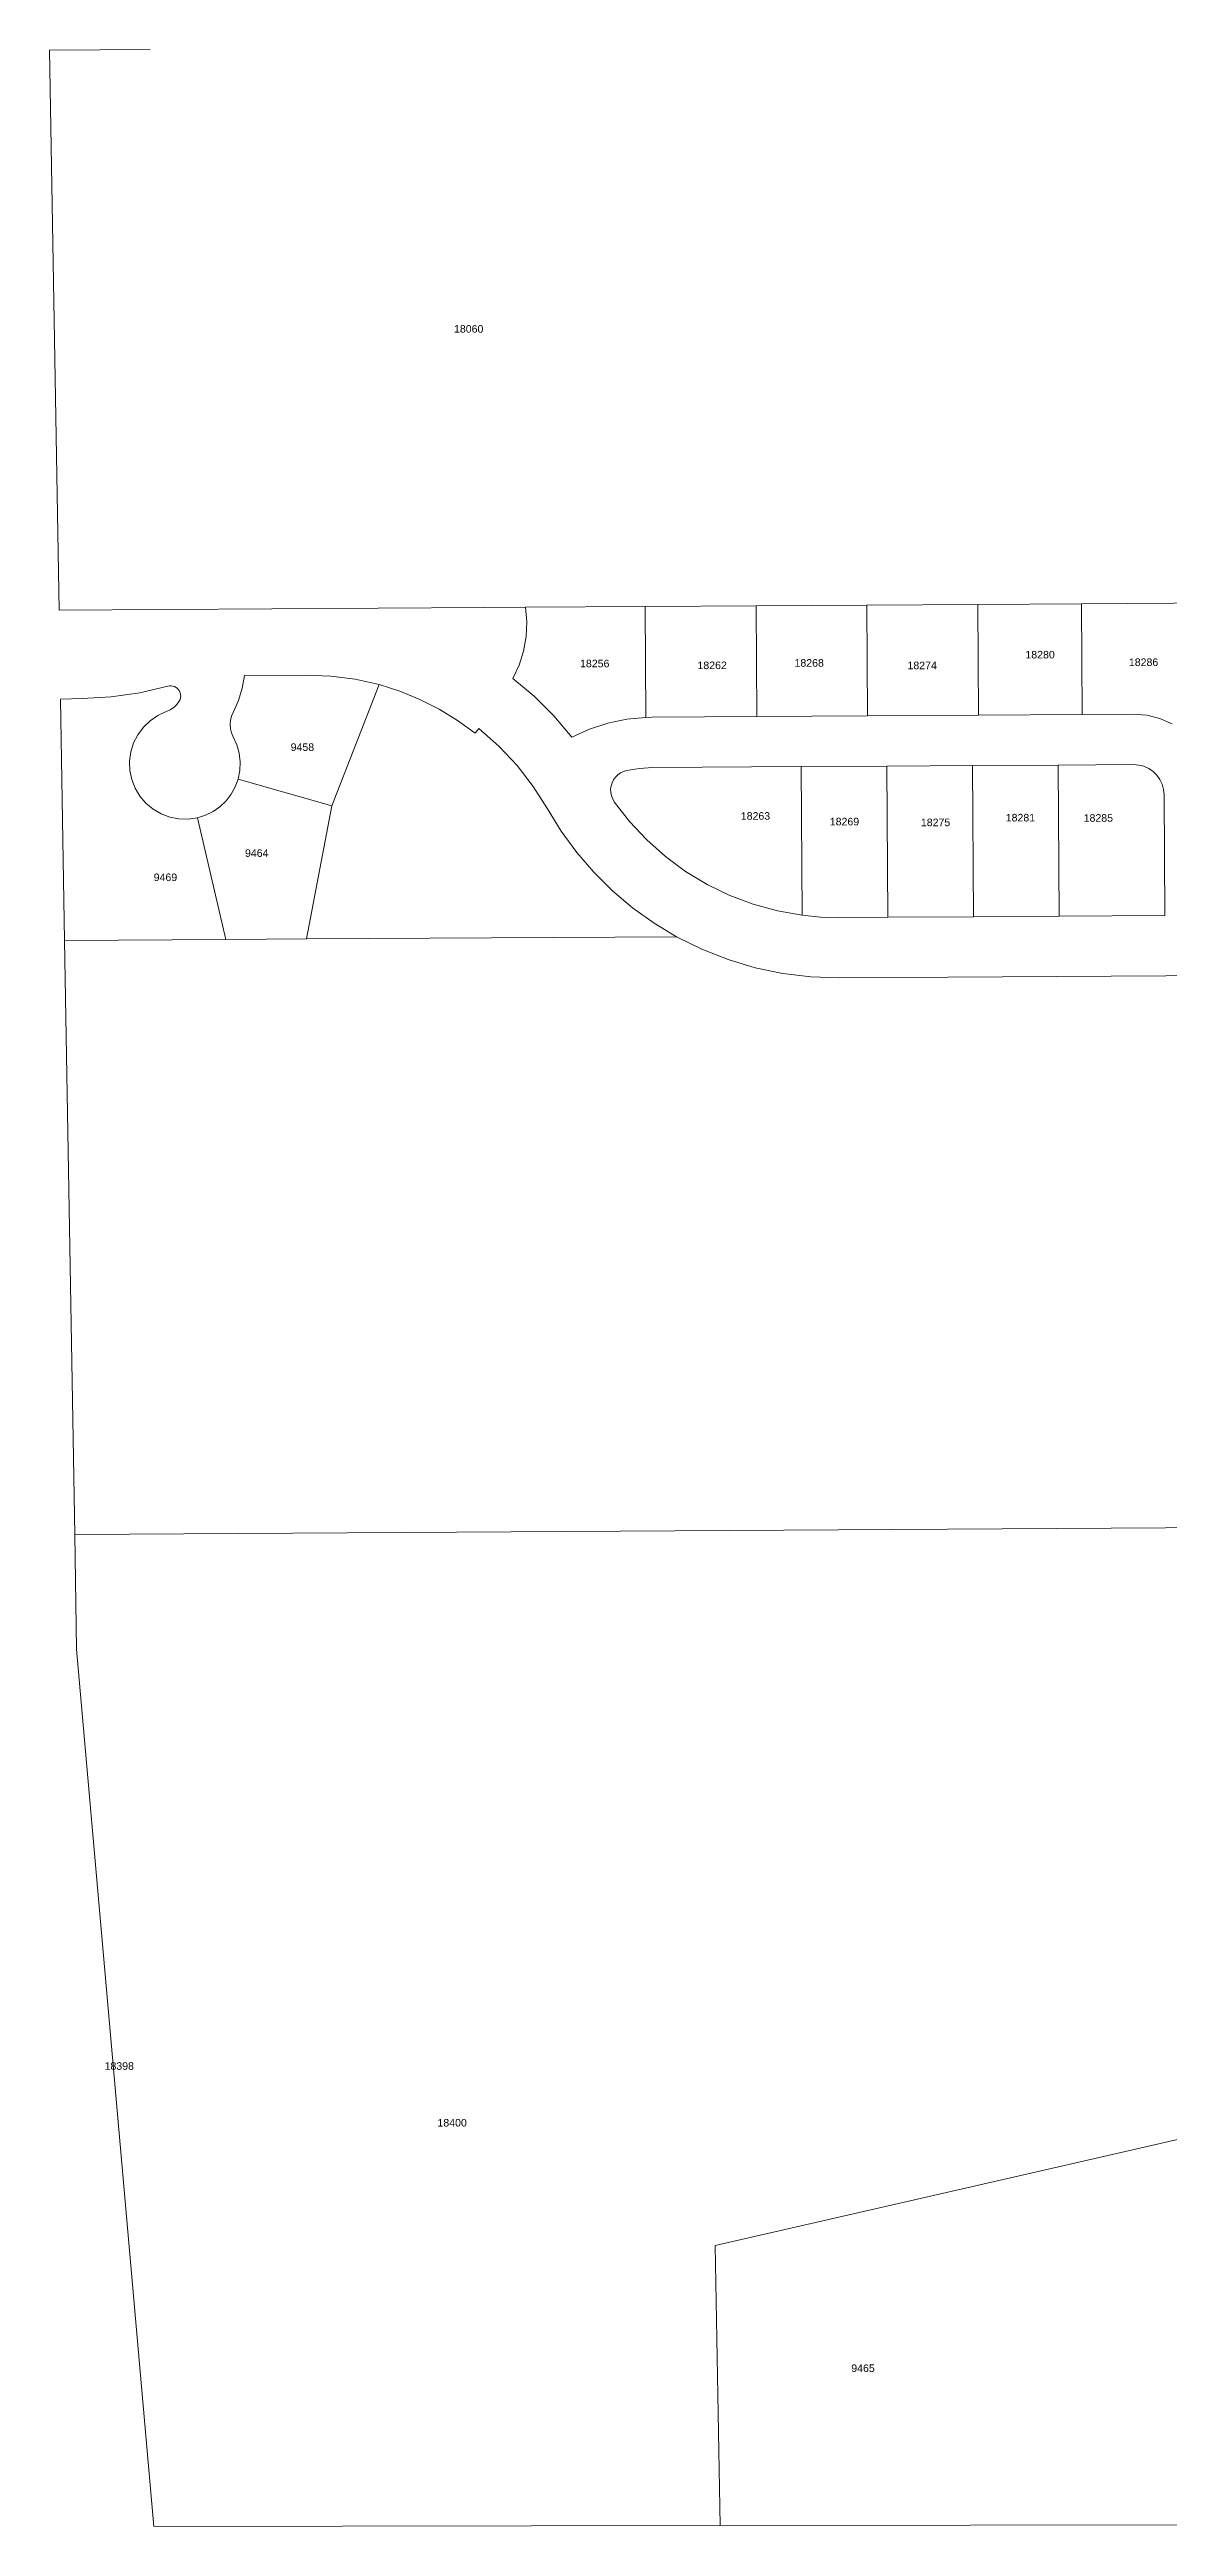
# Model space of a CAD drawing. Header units: feet. Extents: x 865220 to 2821149, y -2240498 to 944432.
# Drawn here: x 2817679 to 2818789, y 941944 to 944403 of the extents above; entities that cross this region are included whole.
import ezdxf
from ezdxf.enums import TextEntityAlignment as Align

# ---------------------------------------------------------------- set-up
doc = ezdxf.new("R2010")
doc.units = ezdxf.units.FT
doc.header["$LTSCALE"] = 0.015
doc.header["$MEASUREMENT"] = 0
doc.layers.add('Dakota County Addresses', color=7, linetype='Continuous')
doc.layers.add('Dakota County Parcels', color=7, linetype='Continuous')
doc.styles.add('Dimensions 100', font='arial.ttf')

# ---------------------------------------------------------------- blocks, each defined once
blk = doc.blocks.new('ACMAP_ANN_TEMPLATE_Dakota County Addresses')
at = {"layer": 'Dakota County Addresses', "style": 'Dimensions 100'}
blk.add_attdef('DakotaCountyAddress', text='', height=50, dxfattribs=at).set_placement((0, 0), align=Align.CENTER)

msp = doc.modelspace()

# ---------------------------------------------------------------- linework, layer by layer
at = {"layer": 'Dakota County Parcels', "lineweight": 5}
for p, q in [((2817678.8, 944401.9), (2817778.8, 944402.5)), ((2817678.8, 944401.9), (2817688.2, 943846.1)), ((2817688.2, 943846.1), (2818110.3, 943848.7)), ((2818110.3, 943848.7), (2818151, 943848.9)), ((2818151, 943848.9), (2818269.9, 943849.7)), ((2818269.9, 943849.7), (2818379.9, 943850.4)), ((2818270.6, 943739.6), (2818269.9, 943849.7)), ((2818379.9, 943850.4), (2818489.8, 943851.1)), ((2818380.5, 943740.4), (2818379.9, 943850.4)), ((2818489.8, 943851.1), (2818599.8, 943851.8)), ((2818490.5, 943741.1), (2818489.8, 943851.1)), ((2818599.8, 943851.8), (2818702.8, 943852.4)), ((2818600.5, 943741.8), (2818599.8, 943851.8)), ((2818702.8, 943852.4), (2818857.6, 943853.4)), ((2818703.5, 943742.4), (2818702.8, 943852.4)), ((2817933.5, 943781.6), (2817872.1, 943781.2)), ((2817958.8, 943651.8), (2818005.9, 943772.1)), ((2817689.7, 943757.8), (2817711.2, 943758.2)), ((2817689.7, 943757.8), (2817693.8, 943518.2)), ((2818101.1, 943723.8), (2818104.8, 943728.5)), ((2818276.8, 943739.7), (2818270.6, 943739.6)), ((2818380.5, 943740.4), (2818276.8, 943739.7)), ((2818490.5, 943741.1), (2818380.5, 943740.4)), ((2818600.5, 943741.8), (2818490.5, 943741.1)), ((2818703.5, 943742.4), (2818600.5, 943741.8)), ((2818754.2, 943742.7), (2818703.5, 943742.4)), ((2817958.8, 943651.8), (2817866, 943678.4)), ((2818424.5, 943690.7), (2818277.1, 943689.7)), ((2818509.5, 943691.2), (2818424.5, 943690.7)), ((2818424.5, 943690.7), (2818425.5, 943543.1)), ((2818594.5, 943691.7), (2818509.5, 943691.2)), ((2818509.5, 943691.2), (2818510.5, 943541.2)), ((2818679.5, 943692.3), (2818594.5, 943691.7)), ((2818594.5, 943691.7), (2818595.5, 943541.7)), ((2818754.5, 943692.7), (2818679.5, 943692.3)), ((2818679.5, 943692.3), (2818680.5, 943542.3)), ((2817958.8, 943651.8), (2817933.8, 943519.7)), ((2818784.7, 943662.9), (2818785.4, 943542.9)), ((2817825.6, 943639.9), (2817853.7, 943519.2)), ((2818462, 943540.9), (2818510.5, 943541.2)), ((2818510.5, 943541.2), (2818595.5, 943541.7)), ((2818595.5, 943541.7), (2818680.5, 943542.3)), ((2818680.5, 943542.3), (2818785.4, 943542.9)), ((2817693.8, 943518.2), (2817853.7, 943519.2)), ((2817703.8, 942928.3), (2817693.8, 943518.2)), ((2817853.7, 943519.2), (2817933.8, 943519.7)), ((2817933.8, 943519.7), (2818300.9, 943521.9)), ((2818947.7, 943483.9), (2818462.3, 943480.9)), ((2817703.8, 942928.3), (2818957.1, 942936.1)), ((2817705.7, 942814.6), (2817703.8, 942928.3)), ((2817782.2, 941943.8), (2817705.7, 942814.6)), ((2818339.4, 942222.6), (2818344.2, 941944.6)), ((2817782.2, 941943.8), (2818344.2, 941944.6)), ((2818344.2, 941944.6), (2818974.2, 941945.4))]:
    msp.add_line(p, q, dxfattribs=at)
for points in [[(2818138.5, 943778.3), (2818144.8, 943791.5), (2818149.2, 943805.4), (2818151.7, 943819.8), (2818152.3, 943834.4), (2818151, 943848.9)], [(2817796.3, 943770.7), (2817797.9, 943771), (2817799.6, 943771), (2817801.3, 943770.7), (2817802.9, 943770.2), (2817804.4, 943769.4), (2817805.8, 943768.3), (2817806.9, 943767.1), (2817807.8, 943765.6), (2817808.5, 943764.1), (2817808.9, 943762.4), (2817809, 943760.7), (2817808.8, 943759), (2817808.3, 943757.4), (2817807.5, 943755.8)], [(2817861, 943744.6), (2817866.4, 943756.2), (2817870.1, 943768.5), (2817872.1, 943781.2)], [(2818005.9, 943772.1), (2817982.1, 943777.4), (2817957.9, 943780.6), (2817933.5, 943781.6)], [(2818005.9, 943772.1), (2818026.4, 943765.5), (2818046.2, 943757.4), (2818065.4, 943747.7), (2818083.7, 943736.4), (2818101.1, 943723.8)], [(2818197.2, 943720), (2818179.3, 943741), (2818159.7, 943760.5), (2818138.5, 943778.3)], [(2817711.2, 943758.2), (2817739.9, 943759.9), (2817768.3, 943764.1), (2817796.3, 943770.7)], [(2817807.5, 943755.8), (2817805, 943752.4), (2817802, 943749.4), (2817798.4, 943747), (2817794.6, 943745.3)], [(2817825.6, 943639.9), (2817816.5, 943638.6), (2817807.2, 943638.8), (2817798.2, 943640.6), (2817789.5, 943643.8), (2817781.6, 943648.5), (2817774.5, 943654.4), (2817768.5, 943661.4), (2817763.7, 943669.4), (2817760.4, 943678), (2817758.5, 943687), (2817758.2, 943696.2), (2817759.5, 943705.4), (2817762.2, 943714.2), (2817766.4, 943722.4), (2817771.9, 943729.9), (2817778.5, 943736.2), (2817786.2, 943741.4), (2817794.6, 943745.3)], [(2817861.1, 943720.4), (2817859.4, 943724.2), (2817858.3, 943728.3), (2817858, 943732.5), (2817858.3, 943736.6), (2817859.3, 943740.7), (2817861, 943744.6)], [(2818104.8, 943728.5), (2818124.6, 943711.1), (2818142.7, 943691.9), (2818158.8, 943671.1), (2818172.9, 943648.7)], [(2818270.6, 943739.6), (2818251.5, 943737.7), (2818232.8, 943733.8), (2818214.6, 943727.9), (2818197.2, 943720)], [(2818792.7, 943733.1), (2818780.5, 943738.4), (2818767.5, 943741.7), (2818754.2, 943742.7)], [(2817861.1, 943720.4), (2817864.8, 943712.5), (2817867.1, 943704.1), (2817868.1, 943695.5), (2817867.7, 943686.9), (2817866, 943678.4)], [(2817866, 943678.4), (2817863.1, 943670.6), (2817859.1, 943663.3), (2817854, 943656.6), (2817847.9, 943650.9), (2817841.1, 943646.1), (2817833.6, 943642.4), (2817825.6, 943639.9)], [(2818251.4, 943686.9), (2818248.2, 943685.9), (2818245.3, 943684.5), (2818242.6, 943682.6), (2818240.3, 943680.3), (2818238.4, 943677.6), (2818237, 943674.6), (2818236, 943671.5), (2818235.6, 943668.3), (2818235.8, 943665), (2818236.4, 943661.8), (2818237.6, 943658.7), (2818239.2, 943655.9)], [(2818277.1, 943689.7), (2818264.2, 943689), (2818251.4, 943686.9)], [(2818754.5, 943692.7), (2818759.7, 943692.3), (2818764.8, 943691), (2818769.5, 943688.8), (2818773.8, 943685.8), (2818777.6, 943682.1), (2818780.6, 943677.9), (2818782.8, 943673.2), (2818784.2, 943668.1), (2818784.7, 943662.9)], [(2818300.9, 943521.9), (2818278.6, 943535.4), (2818257.4, 943550.6), (2818237.5, 943567.5), (2818219, 943585.8), (2818202, 943605.5), (2818186.6, 943626.6), (2818172.9, 943648.7)], [(2818239.2, 943655.9), (2818254.4, 943636.2), (2818271.4, 943618), (2818290, 943601.4), (2818310, 943586.6), (2818331.3, 943573.7), (2818353.7, 943562.8), (2818377, 943554.1), (2818401, 943547.5), (2818425.5, 943543.1)], [(2818425.5, 943543.1), (2818443.7, 943541.4), (2818462, 943540.9)], [(2818462.3, 943480.9), (2818434.3, 943481.9), (2818406.4, 943485.3), (2818379, 943491.1), (2818352.1, 943499.1), (2818326, 943509.4), (2818300.9, 943521.9)], [(2818966.9, 942366.7), (2818700, 942305.4), (2818339.4, 942222.6)]]:
    msp.add_lwpolyline(points, dxfattribs=at)

# ---------------------------------------------------------------- block references
at = {"layer": 'Dakota County Addresses', "lineweight": 5, "xscale": 0.15, "yscale": 0.15, "zscale": 0.15}
for p, values in [((2818094.7, 944121.5), {'DakotaCountyAddress': '18060'}), ((2818219.8, 943789.3), {'DakotaCountyAddress': '18256'}), ((2818432.6, 943789.9), {'DakotaCountyAddress': '18268'}), ((2818661.7, 943798.1), {'DakotaCountyAddress': '18280'}), ((2818764.4, 943790.6), {'DakotaCountyAddress': '18286'}), ((2818336.3, 943787.5), {'DakotaCountyAddress': '18262'}), ((2818544.7, 943787.4), {'DakotaCountyAddress': '18274'}), ((2817929.7, 943706.3), {'DakotaCountyAddress': '9458'}), ((2818379.3, 943638), {'DakotaCountyAddress': '18263'}), ((2818467.6, 943632.4), {'DakotaCountyAddress': '18269'}), ((2818558, 943631.6), {'DakotaCountyAddress': '18275'}), ((2818642.2, 943636.3), {'DakotaCountyAddress': '18281'}), ((2818719.5, 943636), {'DakotaCountyAddress': '18285'}), ((2817884.4, 943601.1), {'DakotaCountyAddress': '9464'}), ((2817793.8, 943577.1), {'DakotaCountyAddress': '9469'}), ((2817748, 942397.1), {'DakotaCountyAddress': '18398'}), ((2818078.3, 942340.8), {'DakotaCountyAddress': '18400'}), ((2818486, 942097.1), {'DakotaCountyAddress': '9465'})]:
    msp.add_blockref('ACMAP_ANN_TEMPLATE_Dakota County Addresses', p, dxfattribs=at).add_auto_attribs(values)

doc.saveas('drawing.dxf')
